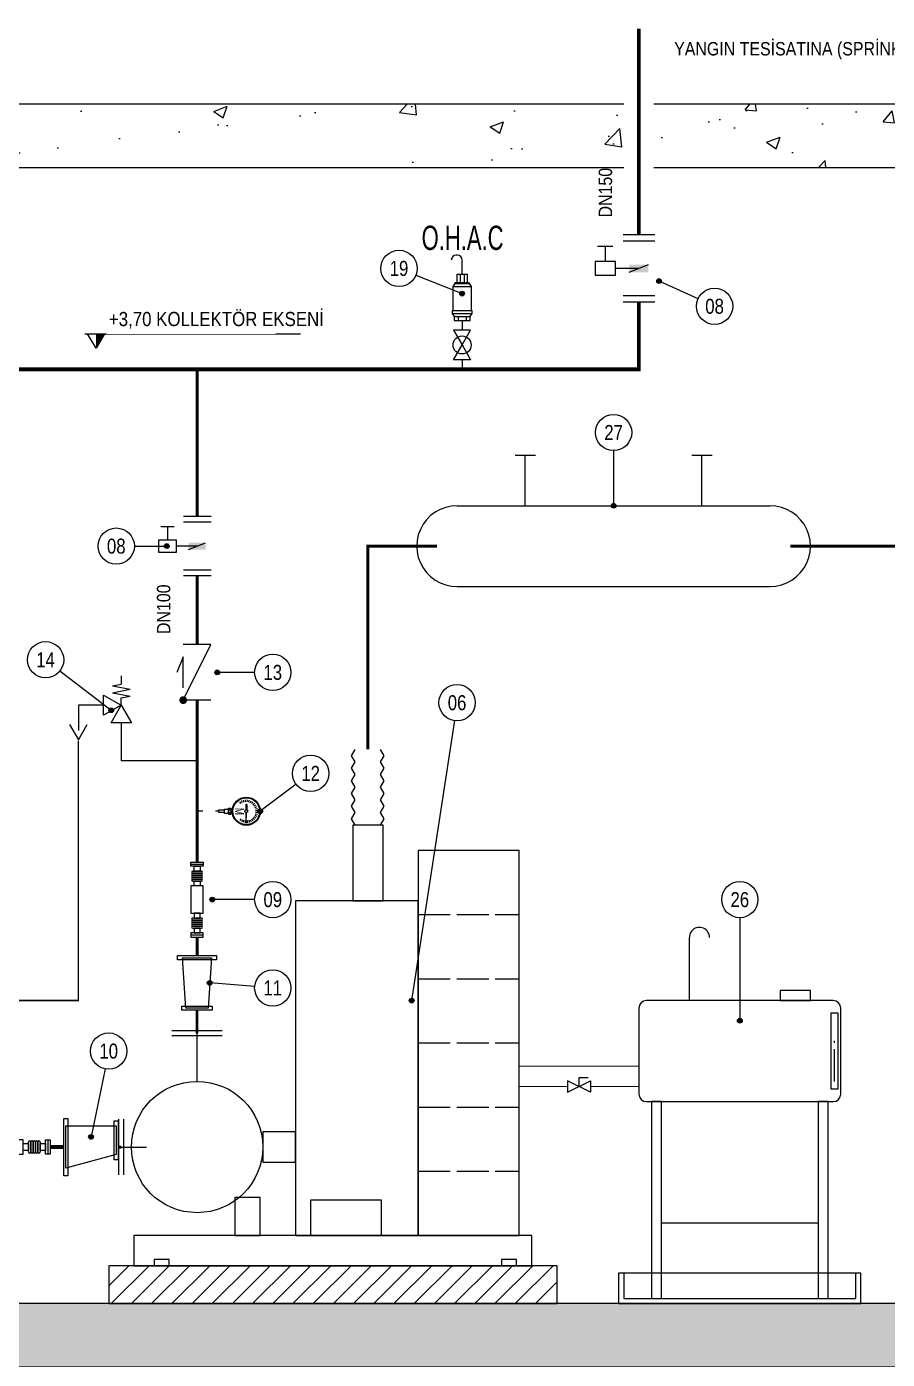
# Model space of a CAD drawing. Header units: centimetres. Extents: x -278 to 1481, y -912 to 580.
# Drawn here: x 758 to 1098, y -22 to 506 of the extents above; entities that cross this region are included whole.
import ezdxf
from ezdxf.enums import TextEntityAlignment as Align

# ---------------------------------------------------------------- set-up
doc = ezdxf.new("R2010")
doc.units = ezdxf.units.CM
doc.header["$LTSCALE"] = 10
doc.linetypes.add('DASHED', pattern=[1.524, 1.27, -0.254])
for name, color, linetype in [('MTY-VANA', 1, 'Continuous'), ('ROTAS-BETON', 7, 'Continuous'), ('ROTAS-CAP', 3, 'Continuous'), ('ROTAS-DRENAJ-BORU', 140, 'DASHED'), ('ROTAS-EGZOZ', 8, 'Continuous'), ('ROTAS-KOT', 2, 'Continuous'), ('ROTAS-MASKE', 7, 'Continuous'), ('ROTAS-NUMARA', 1, 'Continuous'), ('ROTAS-POMPA-EKIPMAN', 4, 'Continuous'), ('ROTAS-POMPA-GIZLI', 4, 'DASHED'), ('ROTAS-POMPA-KAIDE', 8, 'Continuous'), ('ROTAS-TARAMA', 8, 'Continuous'), ('ROTAS-VANA', 1, 'Continuous'), ('ROTAS-YAKIT-BORU', 30, 'Continuous'), ('ROTAS-YANGIN-BORU', 1, 'Continuous')]:
    doc.layers.add(name, color=color, linetype=linetype)
doc.styles.add('CAP', font='wturkce.SHX', dxfattribs={"width": 0.65})
doc.styles.add('MTYCAPLT', font='arial.ttf', dxfattribs={"width": 0.65, "height": 1})
doc.styles.add('ROTAS', font='arial.ttf')

# ---------------------------------------------------------------- blocks, each defined once
blk = doc.blocks.new('MTY-KOMPANSATOR')
at = {"layer": 'MTY-VANA'}
for p, q in [((-28.32, 5), (-28.32, -5)), ((-22.85, 3.49), (-22.85, -3.49)), ((-21.23, -3.49), (-21.23, 3.49)), ((-21.23, 3.49), (-21.23, -3.49)), ((-19.6, -3.49), (-19.6, 3.49)), ((-19.6, 3.49), (-19.6, -3.49)), ((-17.98, -3.49), (-17.98, 3.49)), ((-17.98, 3.49), (-17.98, -3.49)), ((-16.36, -3.49), (-16.36, 3.49)), ((-16.36, 3.49), (-16.36, -3.49)), ((-14.74, -3.49), (-14.74, 3.49)), ((14.74, -3.49), (14.74, 3.49)), ((16.36, -3.49), (16.36, 3.49)), ((16.36, 3.49), (16.36, -3.49)), ((17.98, -3.49), (17.98, 3.49)), ((17.98, 3.49), (17.98, -3.49)), ((19.6, -3.49), (19.6, 3.49)), ((19.6, 3.49), (19.6, -3.49)), ((21.23, -3.49), (21.23, 3.49)), ((21.23, 3.49), (21.23, -3.49)), ((22.85, 3.49), (22.85, -3.49)), ((28.32, 5), (28.32, -5))]:
    blk.add_line(p, q, dxfattribs=at)
for points in [[(-30, 5), (-30, -5), (-26.64, -5), (-26.64, 5)], [(-26.64, 2.4), (-26.64, -2.4), (-22.85, -2.4), (-22.85, 2.4)], [(-14.74, 2.4), (-14.74, -2.4), (-10.94, -2.4), (-10.94, 2.4)], [(-10.94, 5), (-10.94, -5), (10.94, -5), (10.94, 5)], [(14.74, 2.4), (14.74, -2.4), (10.94, -2.4), (10.94, 2.4)], [(26.64, 2.4), (26.64, -2.4), (22.85, -2.4), (22.85, 2.4)], [(30, 5), (30, -5), (26.64, -5), (26.64, 5)]]:
    blk.add_lwpolyline(points, close=True, dxfattribs=at)
for centre, start, end in [((-22.04, 3.49), 360, 180), ((-20.41, 3.49), 360, 180), ((-18.79, 3.49), 360, 180), ((-17.17, 3.49), 360, 180), ((-15.55, 3.49), 360, 180), ((15.55, 3.49), 360, 180), ((17.17, 3.49), 360, 180), ((18.79, 3.49), 360, 180), ((20.41, 3.49), 360, 180), ((22.04, 3.49), 360, 180), ((-22.04, -3.49), 180, 360), ((-20.41, -3.49), 180, 360), ((-18.79, -3.49), 180, 360), ((-17.17, -3.49), 180, 360), ((-15.55, -3.49), 180, 360), ((15.55, -3.49), 180, 360), ((17.17, -3.49), 180, 360), ((18.79, -3.49), 180, 360), ((20.41, -3.49), 180, 360), ((22.04, -3.49), 180, 360)]:
    blk.add_arc(centre, 0.811, start, end, dxfattribs=at)
at = {"layer": 'MTY-VANA', "style": 'CAP', "width": 0.65}
blk.add_attdef('CAP', text='', height=5, dxfattribs=at).set_placement((0.16, -0.08), align=Align.CENTER)
blk = doc.blocks.new('MTY-MANOMETRE')
at = {"layer": 'MTY-VANA', "color": 1}
for p, q in [((-3.32, 21.09), (-4.09, 21.45)), ((-3, 21.64), (-3.69, 22.13)), ((-2.58, 22.14), (-3.18, 22.73)), ((-2.09, 22.55), (-2.57, 23.24)), ((-1.53, 22.87), (-1.89, 23.64)), ((-0.92, 23.09), (-1.14, 23.9)), ((-0.29, 23.19), (-0.36, 24.04)), ((0.36, 23.19), (0.43, 24.04)), ((0.99, 23.08), (1.21, 23.9)), ((1.59, 22.86), (1.95, 23.62)), ((2.15, 22.53), (2.64, 23.23)), ((2.64, 22.12), (3.24, 22.72)), ((3.05, 21.62), (3.75, 22.11)), ((3.37, 21.06), (4.14, 21.42)), ((-3.66, 19.21), (-4.51, 19.13)), ((-3.66, 19.85), (-4.5, 19.92)), ((-3.55, 18.57), (-4.37, 18.35)), ((-3.54, 20.48), (-4.36, 20.7)), ((-3.33, 17.97), (-4.1, 17.61)), ((-3.01, 17.41), (-3.71, 16.92)), ((-2.68, 19.72), (-0.55, 19.67)), ((-2.68, 19.72), (-2.68, 19.3)), ((-2.68, 19.3), (-0.57, 19.36)), ((4.53, 19.49), (0.55, 19.64)), ((4.53, 19.49), (0.56, 19.39)), ((3.04, 17.38), (3.73, 16.9)), ((3.36, 17.94), (4.13, 17.58)), ((3.58, 18.55), (4.4, 18.33)), ((3.59, 20.46), (4.41, 20.68)), ((3.7, 19.82), (4.55, 19.9)), ((3.7, 19.18), (4.54, 19.11)), ((-1.19, 12.49), (-1.19, 13.43)), ((1.22, 12.49), (-1.19, 12.49)), ((-0.87, 10.92), (-0.87, 12.49)), ((0.87, 10.92), (-0.87, 10.92)), ((0.89, 13.54), (-0.85, 13.53)), ((-0.7, 13.54), (-0.7, 13.98)), ((-0.52, 12.6), (-0.52, 13.43)), ((-0.52, 8.58), (-0.52, 10.92)), ((0.52, 10.92), (0.52, 8.58)), ((0.56, 12.61), (0.56, 13.42)), ((0.7, 13.54), (0.7, 13.97)), ((0.87, 12.49), (0.87, 10.92)), ((1.22, 12.49), (1.22, 13.43)), ((0.52, 8.58), (-0.52, 8.58)), ((0, 8.58), (0, 7.34)), ((0, 2.34), (0, 0))]:
    blk.add_line(p, q, dxfattribs=at)
for centre, radius in [((0.02, 19.51), 5.58), ((0.02, 19.51), 5.3), ((-0.01, 19.49), 0.576)]:
    blk.add_circle(centre, radius, dxfattribs=at)
for centre, radius, start, end in [((-0.85, 12.96), 0.576, 54.6994, 125.3066), ((-0.85, 13.07), 0.576, 234.694, 305.3013), ((0.02, 12.21), 1.33, 65.9035, 113.6507), ((0.02, 13.82), 1.33, 246.3499, 294.0971), ((0.89, 12.96), 0.576, 54.6934, 125.3006), ((0.89, 13.08), 0.576, 234.7001, 305.3073)]:
    blk.add_arc(centre, radius, start, end, dxfattribs=at)
at = {"layer": 'MTY-VANA', "width": 0.7}
blk.add_text('M', height=3.59, dxfattribs=at).set_placement((0.05, 14.97, 0), align=Align.CENTER)
at = {"layer": 'MTY-VANA', "style": 'CAP', "width": 0.65}
blk.add_attdef('CAP', text='', height=5, rotation=90, dxfattribs=at).set_placement((0, 0), align=Align.CENTER)
blk = doc.blocks.new('MTY-CEKVALF VANA')
at = {"layer": 'MTY-VANA'}
h = blk.add_hatch(color=256, dxfattribs=at)
edge = h.paths.add_edge_path()
edge.add_arc((-10, 5), 1.41, 180, 540, ccw=False)
for p, q in [((-10, -5), (-10, 5)), ((-10, 5), (10, -5)), ((-5.6, 5), (5.6, 5)), ((5.6, 5), (0, 7.32)), ((10, -5), (10, 5))]:
    blk.add_line(p, q, dxfattribs=at)
at = {"layer": 'MTY-VANA', "style": 'CAP', "width": 0.65}
blk.add_attdef('CAP', text='', height=5, rotation=153.4349, dxfattribs=at).set_placement((0, 0), align=Align.CENTER)
blk = doc.blocks.new('MTY-IZLENEBILIR KELEBEK VANA')
at = {"layer": 'MTY-VANA'}
for p, q in [((6.98, 8.19), (6.98, 13.07)), ((6.98, 8.19), (6.98, 13.07)), ((6.98, 8.19), (6.98, 13.07)), ((6.98, 8.19), (6.98, 13.07)), ((6.98, 10.63), (2.17, 10.63)), ((6.98, 10.63), (2.17, 10.63)), ((6.98, 10.63), (2.17, 10.63)), ((6.98, 10.63), (2.17, 10.63)), ((-1.22, 3.06), (1.22, -3.06)), ((-1.22, 3.06), (1.22, -3.06)), ((-1.22, 3.06), (1.22, -3.06))]:
    blk.add_line(p, q, dxfattribs=at)
at = {"layer": 'MTY-VANA', "linetype": 'Continuous'}
for p, q in [((-10.66, -5.08), (-10.66, 4.92)), ((-10.66, -5.08), (-10.66, 4.92)), ((-10.66, -5.08), (-10.66, 4.92)), ((-10.66, -5.08), (-10.66, 4.92)), ((-8.66, -5.08), (-8.66, 4.92)), ((-8.66, -5.08), (-8.66, 4.92)), ((-8.66, -5.08), (-8.66, 4.92)), ((-8.66, -5.08), (-8.66, 4.92)), ((0, 0), (0, 7.39)), ((0, 0), (0, 7.39)), ((0, 0), (0, 7.39)), ((0, 0), (0, 7.39)), ((8.66, -5.08), (8.66, 4.92)), ((8.66, -5.08), (8.66, 4.92)), ((8.66, -5.08), (8.66, 4.92)), ((8.66, -5.08), (8.66, 4.92)), ((10.66, -5.08), (10.66, 4.92)), ((10.66, -5.08), (10.66, 4.92)), ((10.66, -5.08), (10.66, 4.92)), ((10.66, -5.08), (10.66, 4.92))]:
    blk.add_line(p, q, dxfattribs=at)
at = {"layer": 'MTY-VANA'}
blk.add_lwpolyline([(-2.17, 13.88), (-2.17, 7.39), (2.17, 7.39), (2.17, 13.88)], close=True, dxfattribs=at)
blk.add_lwpolyline([(-2.17, 13.88), (-2.17, 7.39), (2.17, 7.39), (2.17, 13.88)], close=True, dxfattribs=at)
blk.add_lwpolyline([(-2.17, 13.88), (-2.17, 7.39), (2.17, 7.39), (2.17, 13.88)], close=True, dxfattribs=at)
blk.add_lwpolyline([(-2.17, 13.88), (-2.17, 7.39), (2.17, 7.39), (2.17, 13.88)], close=True, dxfattribs=at)
at = {"layer": 'MTY-VANA', "linetype": 'Continuous'}
blk.add_trace([(-1.22, 3.06), (1.22, 3.06), (-1.22, -3.06), (1.22, -3.06)], dxfattribs=at)
blk.add_trace([(-1.22, 3.06), (1.22, 3.06), (-1.22, -3.06), (1.22, -3.06)], dxfattribs=at)
blk.add_trace([(-1.22, 3.06), (1.22, 3.06), (-1.22, -3.06), (1.22, -3.06)], dxfattribs=at)
blk.add_trace([(-1.22, 3.06), (1.22, 3.06), (-1.22, -3.06), (1.22, -3.06)], dxfattribs=at)
at = {"layer": 'MTY-VANA', "style": 'CAP', "width": 0.65}
blk.add_attdef('CAP', text='', height=5, rotation=270, dxfattribs=at).set_placement((0, 0), align=Align.CENTER)
blk = doc.blocks.new('MTY-EMNİYET VENTİLİ')
at = {"layer": 'MTY-VANA'}
for p, q in [((0, 33.66), (0, 30.31)), ((3.49, 29.64), (-3.49, 28.3)), ((3.49, 26.96), (-3.49, 28.3)), ((3.49, 26.96), (-3.49, 25.62)), ((3.49, 29.64), (0, 30.31)), ((0, 22), (-4, 15)), ((0, 24.95), (-3.49, 25.62)), ((7, 26), (0, 22)), ((0, 22), (0, 24.95)), ((0, 22), (7, 18)), ((4, 15), (0, 22)), ((7, 18), (7, 26)), ((7, 22), (17, 22)), ((17, 22), (17, 12)), ((-4, 15), (4, 15)), ((0, 15), (0, 0)), ((17, 8.27), (13.5, 14.33)), ((20.5, 14.33), (17, 8.27))]:
    blk.add_line(p, q, dxfattribs=at)
at = {"layer": 'MTY-VANA', "style": 'MTYCAPLT', "width": 0.65}
blk.add_attdef('CAP', text='', height=10, rotation=358.601, dxfattribs=at).set_placement((0.8, 6.14), align=Align.CENTER)
blk = doc.blocks.new('MTY-O.H.A.C')
at = {"layer": 'MTY-VANA', "color": 2, "lineweight": -3}
for p, q in [((-2.36, 56.51), (-3, 56.51)), ((0, 47.08), (0, 54.15))]:
    blk.add_line(p, q, dxfattribs=at)
at = {"layer": 'MTY-VANA', "color": 2}
for p, q in [((-2.49, 47.08), (2.49, 47.08)), ((-2.49, 43.1), (-2.49, 47.08)), ((-1, 47.08), (-1, 43.1)), ((1, 47.08), (1, 43.1)), ((2.49, 47.08), (2.49, 43.1)), ((-4.49, 41.1), (-3.49, 42.6)), ((-4.49, 41.1), (4.49, 41.1)), ((-4.49, 29.17), (-4.49, 41.1)), ((-3.49, 43.1), (3.49, 43.1)), ((-3.49, 42.6), (-3.49, 43.1)), ((-3.49, 42.6), (3.49, 42.6)), ((3.49, 42.6), (3.49, 43.1)), ((3.49, 42.6), (4.49, 41.1)), ((4.49, 41.1), (4.49, 29.17)), ((-4.98, 29.17), (4.98, 29.17)), ((-4.98, 29.17), (-4.98, 27.67)), ((-4.98, 27.67), (4.98, 27.67)), ((-4.98, 27.67), (-3.99, 26.18)), ((3.99, 26.18), (4.98, 27.67)), ((4.98, 27.67), (4.98, 29.17)), ((-3.99, 26.18), (3.99, 26.18)), ((-3.99, 26.18), (-3.99, 24.18)), ((-3.99, 24.18), (3.99, 24.18)), ((-1.99, 26.18), (-1.99, 24.18)), ((1.99, 26.18), (1.99, 24.18)), ((3.99, 24.18), (3.99, 26.18))]:
    blk.add_line(p, q, dxfattribs=at)
at = {"layer": 'MTY-VANA', "lineweight": -3}
for p, q in [((0, 24.18), (0, 19.41)), ((0, 4.77), (0, 0))]:
    blk.add_line(p, q, dxfattribs=at)
at = {"layer": 'MTY-VANA'}
for points in [[(4.22, 19.41), (-4.22, 19.41), (0, 12.09)], [(4.22, 4.77), (-4.22, 4.77), (0, 12.09)]]:
    blk.add_lwpolyline(points, close=True, dxfattribs=at)
blk.add_circle((0, 12.09), 4.46, dxfattribs=at)
at = {"layer": 'MTY-VANA', "color": 2, "lineweight": -3}
for centre, start, end in [((-3, 54.15), 90, 180), ((-2.36, 54.15), 0, 90)]:
    blk.add_arc(centre, 2.36, start, end, dxfattribs=at)
at = {"layer": 'MTY-VANA', "color": 2, "lineweight": -3, "style": 'MTYCAPLT', "width": 0.65}
blk.add_text('O.H.A.C', height=12, dxfattribs=at).set_placement((0.22, 65.14), align=Align.MIDDLE_CENTER)
at = {"layer": 'MTY-VANA', "style": 'MTYCAPLT', "width": 0.65}
blk.add_attdef('CAP', text='', height=10, rotation=270, dxfattribs=at).set_placement((0, 2.39), align=Align.CENTER)
blk = doc.blocks.new('MTY-KURESEL VANA')
at = {"layer": 'MTY-VANA'}
for p, q in [((0, 0), (0, 8)), ((0, 8), (8, 8))]:
    blk.add_line(p, q, dxfattribs=at)
blk.add_lwpolyline([(-10, 5), (-10, -5), (10, 5), (10, -5), (-10, 5)], dxfattribs=at)
at = {"layer": 'MTY-VANA', "style": 'CAP', "width": 0.65}
blk.add_attdef('CAP', text='', height=5, rotation=26.5651, dxfattribs=at).set_placement((0, 0), align=Align.CENTER)

msp = doc.modelspace()

# ---------------------------------------------------------------- hatches: boundary and pattern name
at = {"layer": 'ROTAS-KOT'}
h = msp.add_hatch(color=256, dxfattribs=at)
h.dxf.hatch_style = 1
h.paths.add_polyline_path([(785, 378.42), (785, 384.04), (788.38, 384.04)])
at = {"layer": 'ROTAS-NUMARA'}
h = msp.add_hatch(color=256, dxfattribs=at)
h.dxf.hatch_style = 1
h.paths.add_polyline_path([(1008.94, 405), (1008.81, 405.47), (1008.47, 405.81), (1008, 405.94), (1007.53, 405.81), (1007.19, 405.47), (1007.06, 405), (1007.19, 404.53), (1007.53, 404.19), (1008, 404.06), (1008.47, 404.19), (1008.81, 404.53)])
h = msp.add_hatch(color=256, dxfattribs=at)
h.dxf.hatch_style = 1
h.paths.add_polyline_path([(930.94, 400), (930.81, 400.47), (930.47, 400.81), (930, 400.94), (929.53, 400.81), (929.19, 400.47), (929.06, 400), (929.19, 399.53), (929.53, 399.19), (930, 399.06), (930.47, 399.19), (930.81, 399.53)])
h = msp.add_hatch(color=256, dxfattribs=at)
h.dxf.hatch_style = 1
h.paths.add_polyline_path([(990.94, 316), (990.81, 316.47), (990.47, 316.81), (990, 316.94), (989.53, 316.81), (989.19, 316.47), (989.06, 316), (989.19, 315.53), (989.53, 315.19), (990, 315.06), (990.47, 315.19), (990.81, 315.53)])
h = msp.add_hatch(color=256, dxfattribs=at)
h.dxf.hatch_style = 1
h.paths.add_polyline_path([(813.94, 300), (813.81, 300.47), (813.47, 300.81), (813, 300.94), (812.53, 300.81), (812.19, 300.47), (812.06, 300), (812.19, 299.53), (812.53, 299.19), (813, 299.06), (813.47, 299.19), (813.81, 299.53)])
h = msp.add_hatch(color=256, dxfattribs=at)
h.dxf.hatch_style = 1
h.paths.add_polyline_path([(833.94, 250), (833.81, 250.47), (833.47, 250.81), (833, 250.94), (832.53, 250.81), (832.19, 250.47), (832.06, 250), (832.19, 249.53), (832.53, 249.19), (833, 249.06), (833.47, 249.19), (833.81, 249.53)])
h = msp.add_hatch(color=256, dxfattribs=at)
h.dxf.hatch_style = 1
h.paths.add_polyline_path([(791.94, 235), (791.81, 235.47), (791.47, 235.81), (791, 235.94), (790.53, 235.81), (790.19, 235.47), (790.06, 235), (790.19, 234.53), (790.53, 234.19), (791, 234.06), (791.47, 234.19), (791.81, 234.53)])
h = msp.add_hatch(color=256, dxfattribs=at)
h.dxf.hatch_style = 1
h.paths.add_polyline_path([(850.94, 195), (850.81, 195.47), (850.47, 195.81), (850, 195.94), (849.53, 195.81), (849.19, 195.47), (849.06, 195), (849.19, 194.53), (849.53, 194.19), (850, 194.06), (850.47, 194.19), (850.81, 194.53)])
h = msp.add_hatch(color=256, dxfattribs=at)
h.dxf.hatch_style = 1
h.paths.add_polyline_path([(831.94, 160), (831.81, 160.47), (831.47, 160.81), (831, 160.94), (830.53, 160.81), (830.19, 160.47), (830.06, 160), (830.19, 159.53), (830.53, 159.19), (831, 159.06), (831.47, 159.19), (831.81, 159.53)])
h = msp.add_hatch(color=256, dxfattribs=at)
h.dxf.hatch_style = 1
h.paths.add_polyline_path([(830.94, 127), (830.81, 127.47), (830.47, 127.81), (830, 127.94), (829.53, 127.81), (829.19, 127.47), (829.06, 127), (829.19, 126.53), (829.53, 126.19), (830, 126.06), (830.47, 126.19), (830.81, 126.53)])
h = msp.add_hatch(color=256, dxfattribs=at)
h.dxf.hatch_style = 1
h.paths.add_polyline_path([(910.94, 120), (910.81, 120.47), (910.47, 120.81), (910, 120.94), (909.53, 120.81), (909.19, 120.47), (909.06, 120), (909.19, 119.53), (909.53, 119.19), (910, 119.06), (910.47, 119.19), (910.81, 119.53)])
h = msp.add_hatch(color=256, dxfattribs=at)
h.dxf.hatch_style = 1
h.paths.add_polyline_path([(1040.94, 112), (1040.81, 112.47), (1040.47, 112.81), (1040, 112.94), (1039.53, 112.81), (1039.19, 112.47), (1039.06, 112), (1039.19, 111.53), (1039.53, 111.19), (1040, 111.06), (1040.47, 111.19), (1040.81, 111.53)])
h = msp.add_hatch(color=256, dxfattribs=at)
h.dxf.hatch_style = 1
h.paths.add_polyline_path([(783.94, 66), (783.81, 66.47), (783.47, 66.81), (783, 66.94), (782.53, 66.81), (782.19, 66.47), (782.06, 66), (782.19, 65.53), (782.53, 65.19), (783, 65.06), (783.47, 65.19), (783.81, 65.53)])
at = {"layer": 'ROTAS-TARAMA'}
h = msp.add_hatch(dxfattribs=at)
h.set_pattern_fill('AR-CONC', scale=0.3)
h.paths.add_polyline_path([(-176, 450), (-176, 475), (994, 475), (994, 450)])
h = msp.add_hatch(dxfattribs=at)
h.set_pattern_fill('AR-CONC', scale=0.3)
h.paths.add_polyline_path([(1425, 475), (1425, 450), (1006, 450), (1006, 475)])
h = msp.add_hatch(dxfattribs=at)
h.set_pattern_fill('AR-CONC', scale=0.3)
h.paths.add_polyline_path([(-230, -25), (1425, -25), (1425, 0), (-230, 0)])

# ---------------------------------------------------------------- linework, layer by layer
at = {"layer": 'ROTAS-BETON'}
for points in [[(994, 475), (-176, 475)], [(1006, 450), (1425, 450), (1425, 475), (1006, 475)], [(-176, 450), (994, 450)]]:
    msp.add_lwpolyline(points, dxfattribs=at)
msp.add_lwpolyline([(-230, -25), (1425, -25), (1425, 0), (-230, 0)], close=True, dxfattribs=at)
at = {"layer": 'ROTAS-DRENAJ-BORU', "const_width": 0.6}
msp.add_lwpolyline([(778, 223), (778, 120), (663, 120), (663, 44.91)], dxfattribs=at)
at = {"layer": 'ROTAS-EGZOZ', "const_width": 1.17}
for points in [[(892.68, 219.5), (892.68, 300), (920, 300)], [(1060, 300), (1465, 300)]]:
    msp.add_lwpolyline(points, dxfattribs=at)
at = {"layer": 'ROTAS-KOT'}
msp.add_lwpolyline([(780.5, 384.04), (865.94, 384.04)], dxfattribs=at)
msp.add_lwpolyline([(785, 378.42), (781.62, 384.04), (788.38, 384.04)], close=True, dxfattribs=at)
at = {"layer": 'ROTAS-NUMARA'}
for p, q in [((911.67, 407.33), (930, 400)), ((1023.46, 397.97), (1008, 405)), ((990, 337.81), (990, 316)), ((800.19, 300), (813, 300)), ((770.7, 250.62), (791, 235)), ((847.81, 250), (833, 250)), ((926.92, 230.89), (910, 120)), ((864.25, 205.69), (850, 195)), ((847.81, 160), (831, 160)), ((1040, 152.81), (1040, 112)), ((847.84, 125.57), (830, 127)), ((788.55, 92.96), (783, 66))]:
    msp.add_line(p, q, dxfattribs=at)
for centre in [(1008, 405), (930, 400), (990, 316), (813, 300), (833, 250), (791, 235), (850, 195), (831, 160), (830, 127), (910, 120), (1040, 112), (783, 66)]:
    msp.add_circle(centre, 0.938, dxfattribs=at)
at = {"layer": 'ROTAS-POMPA-EKIPMAN'}
for points in [[(951, 336), (959, 336)], [(955, 316), (955, 336)], [(1021, 336), (1029, 336)], [(1025, 316), (1025, 336)], [(928, 316), (925.72, 315.84), (923.49, 315.35), (921.35, 314.55), (919.35, 313.46), (917.52, 312.09), (915.91, 310.48), (914.54, 308.65), (913.45, 306.65), (912.65, 304.51), (912.16, 302.28), (912, 300), (912.16, 297.72), (912.65, 295.49), (913.45, 293.35), (914.54, 291.35), (915.91, 289.52), (917.52, 287.91), (919.35, 286.54), (921.35, 285.45), (923.49, 284.65), (925.72, 284.16), (928, 284)], [(928, 316), (1052, 316)], [(1052, 284), (1054.28, 284.16), (1056.51, 284.65), (1058.65, 285.45), (1060.65, 286.54), (1062.48, 287.91), (1064.09, 289.52), (1065.46, 291.35), (1066.55, 293.35), (1067.35, 295.49), (1067.84, 297.72), (1068, 300), (1067.84, 302.28), (1067.35, 304.51), (1066.55, 306.65), (1065.46, 308.65), (1064.09, 310.48), (1062.48, 312.09), (1060.65, 313.46), (1058.65, 314.55), (1056.51, 315.35), (1054.28, 315.84), (1052, 316)], [(928, 284), (1052, 284)], [(887.68, 214.5), (886.18, 217), (887.68, 219.5)], [(897.68, 214.5), (899.18, 217), (897.68, 219.5)], [(887.68, 209.5), (886.18, 212), (887.68, 214.5)], [(897.68, 209.5), (899.18, 212), (897.68, 214.5)], [(887.68, 204.5), (886.18, 207), (887.68, 209.5)], [(897.68, 204.5), (899.18, 207), (897.68, 209.5)], [(887.68, 199.5), (886.18, 202), (887.68, 204.5)], [(897.68, 199.5), (899.18, 202), (897.68, 204.5)], [(887.68, 194.5), (886.18, 197), (887.68, 199.5)], [(897.68, 194.5), (899.18, 197), (897.68, 199.5)], [(887.68, 189.5), (886.18, 192), (887.68, 194.5)], [(897.68, 189.5), (899.18, 192), (897.68, 194.5)], [(835, 108), (815, 108)], [(835, 106), (815, 106)], [(825, 88), (825, 107)], [(794, 51), (794, 73)], [(796, 51), (796, 73)], [(795, 62), (805, 62)], [(1009, 32), (1071, 32)]]:
    msp.add_lwpolyline(points, dxfattribs=at)
for points in [[(886.68, 159.5), (898.68, 159.5), (898.68, 189.5), (886.68, 189.5)], [(912.6, 27), (952.6, 27), (952.6, 179.5), (912.6, 179.5)], [(864, 27), (912.6, 27), (912.6, 159.5), (864, 159.5)], [(832.72, 136.2), (817.28, 136.2), (817.28, 137.8), (832.72, 137.8)], [(820.55, 117), (819.28, 137), (830.72, 137), (829.45, 117)], [(1056, 120), (1068, 120), (1068, 124), (1056, 124)], [(831, 116.2), (819, 116.2), (819, 117.8), (831, 117.8)], [(1077, 80), (1078.15, 80.23), (1079.12, 80.88), (1079.77, 81.85), (1080, 83), (1080, 117), (1079.77, 118.15), (1079.12, 119.12), (1078.15, 119.77), (1077, 120), (1003, 120), (1001.85, 119.77), (1000.88, 119.12), (1000.23, 118.15), (1000, 117), (1000, 83), (1000.23, 81.85), (1000.88, 80.88), (1001.85, 80.23), (1003, 80)], [(1076, 85), (1079, 85), (1079, 115), (1076, 115)], [(1005, 2), (1009, 2), (1009, 80), (1005, 80)], [(1071, 2), (1075, 2), (1075, 80), (1071, 80)], [(772.2, 50.64), (772.2, 73.36), (773.8, 73.36), (773.8, 50.64)], [(773, 70.41), (793, 70.41), (793, 58.98), (773, 53.59)], [(792.2, 56.98), (792.2, 72.42), (793.8, 72.42), (793.8, 56.98)], [(851, 56), (864, 56), (864, 68), (851, 68)], [(840, 27), (850, 27), (850, 42), (840, 42)], [(870, 27), (898, 27), (898, 41), (870, 41)], [(800, 15), (957.6, 15), (957.6, 27), (800, 27)], [(808, 14.99), (814, 14.99), (814, 17.5), (808, 17.5)], [(945.6, 14.99), (951.6, 14.99), (951.6, 17.5), (945.6, 17.5)], [(992, 0), (1088, 0), (1088, 12), (992, 12)], [(994, 2), (1086, 2), (1086, 12), (994, 12)]]:
    msp.add_lwpolyline(points, close=True, dxfattribs=at)
msp.add_circle((825, 62), 26, dxfattribs=at)
at = {"layer": 'ROTAS-POMPA-GIZLI'}
for points in [[(912.6, 154.08), (952.6, 154.08)], [(912.6, 128.67), (952.6, 128.67)], [(912.6, 103.25), (952.6, 103.25)], [(1077.5, 88), (1077.5, 104)], [(912.6, 77.83), (952.6, 77.83)], [(912.6, 52.42), (952.6, 52.42)]]:
    msp.add_lwpolyline(points, dxfattribs=at)
at = {"layer": 'ROTAS-POMPA-KAIDE'}
msp.add_lwpolyline([(790, 0), (967.6, 0), (967.6, 15), (790, 15)], close=True, dxfattribs=at)
at = {"layer": 'ROTAS-TARAMA'}
for points in [[(790, 7), (798, 15)], [(791, 0), (806, 15)], [(799, 0), (814, 15)], [(807, 0), (822, 15)], [(815, 0), (830, 15)], [(823, 0), (838, 15)], [(831, 0), (846, 15)], [(839, 0), (854, 15)], [(847, 0), (862, 15)], [(855, 0), (870, 15)], [(863, 0), (878, 15)], [(871, 0), (886, 15)], [(879, 0), (894, 15)], [(887, 0), (902, 15)], [(895, 0), (910, 15)], [(903, 0), (918, 15)], [(911, 0), (926, 15)], [(919, 0), (934, 15)], [(927, 0), (942, 15)], [(935, 0), (950, 15)], [(943, 0), (958, 15)], [(951, 0), (966, 15)], [(959, 0), (967.6, 8.6)], [(967, 0), (967.6, 0.6)]]:
    msp.add_lwpolyline(points, dxfattribs=at)
at = {"layer": 'ROTAS-YAKIT-BORU'}
for points in [[(1028, 145), (1027.96, 145.57), (1027.84, 146.13), (1027.64, 146.66), (1027.37, 147.16), (1027.02, 147.62), (1026.62, 148.02), (1026.16, 148.37), (1025.66, 148.64), (1025.13, 148.84), (1024.57, 148.96), (1024, 149), (1023.43, 148.96), (1022.87, 148.84), (1022.34, 148.64), (1021.84, 148.37), (1021.38, 148.02), (1020.98, 147.62), (1020.63, 147.16), (1020.36, 146.66), (1020.16, 146.13), (1020.04, 145.57), (1020, 145)], [(1020, 120), (1020, 145)]]:
    msp.add_lwpolyline(points, dxfattribs=at)
at = {"layer": 'ROTAS-YAKIT-BORU', "const_width": 0.4}
for points in [[(1000, 94), (952.6, 94)], [(971.8, 86), (952.6, 86)], [(1000, 86), (980.8, 86)]]:
    msp.add_lwpolyline(points, dxfattribs=at)
at = {"layer": 'ROTAS-YANGIN-BORU'}
for points, const_width in [([(1000, 423.38), (1000, 505)], 1.5), ([(100, 370), (1000, 370), (1000, 396.62)], 1.5), ([(825, 311.77), (825, 370)], 1.17), ([(825, 261), (825, 288.23)], 1.17), ([(825, 174.85), (825, 239)], 1.17), ([(825, 138), (825, 145.15)], 1.17), ([(825, 107), (825, 116)], 1.03), ([(766.88, 62), (772, 62)], 1.5), ([(794, 62), (795, 62)], 1.17)]:
    msp.add_lwpolyline(points, dxfattribs=dict(at, const_width=const_width))
msp.add_lwpolyline([(825, 215), (795, 215)], dxfattribs=at)

# ---------------------------------------------------------------- block references
at = {"layer": 'ROTAS-VANA'}
for name, p, xscale, yscale in [('MTY-O.H.A.C', (930, 370), 0.8, 0.8), ('MTY-KURESEL VANA', (976.3, 86), 0.45, 0.45), ('MTY-KOMPANSATOR', (750, 62), 0.5625, 0.5625)]:
    msp.add_blockref(name, p, dxfattribs=dict(at, xscale=xscale, yscale=yscale))
at = {"layer": 'ROTAS-VANA', "rotation": 90}
for name, p, xscale, yscale in [('MTY-IZLENEBILIR KELEBEK VANA', (1000, 410), 1.25, 1.25), ('MTY-IZLENEBILIR KELEBEK VANA', (825, 300), 1.1, 1.1), ('MTY-CEKVALF VANA', (825, 250), 1.1, 1.1), ('MTY-KOMPANSATOR', (825, 160), 0.49500000000000005, 0.49500000000000005)]:
    msp.add_blockref(name, p, dxfattribs=dict(at, xscale=xscale, yscale=yscale))
at = {"layer": 'ROTAS-VANA', "xscale": -1}
msp.add_blockref('MTY-EMNİYET VENTİLİ', (795, 215), dxfattribs=at)
at = {"layer": 'ROTAS-VANA', "rotation": -90}
msp.add_blockref('MTY-MANOMETRE', (825, 195), dxfattribs=at)

# ---------------------------------------------------------------- wipeouts: each hides what was drawn before it
for points in [[(1013.2, 493.02), (1146.38, 493.02), (1146.38, 500.72), (1013.2, 500.72)], [(992.33, 431.41), (992.33, 447), (984.62, 447), (984.62, 431.41)], [(817.33, 266.41), (817.33, 282), (809.62, 282), (809.62, 266.41)]]:
    msp.add_wipeout(points).dxf.layer = 'ROTAS-MASKE'

# ---------------------------------------------------------------- next in the draw order: texts
at = {"layer": 'ROTAS-CAP', "style": 'ROTAS', "width": 0.85}
for s, p in [('DN150', (991, 440)), ('DN100', (816, 275))]:
    msp.add_text(s, height=5.312, rotation=90, dxfattribs=at).set_placement(p, align=Align.BOTTOM_CENTER)
at = {"layer": 'ROTAS-YANGIN-BORU', "style": 'ROTAS', "width": 0.85}
msp.add_text('YANGIN TESİSATINA (SPRİNKLER + DOLAP ANA HATTI)', height=5.3125, dxfattribs=at).set_placement((1014, 497), align=Align.MIDDLE_LEFT)

# ---------------------------------------------------------------- next in the draw order: wipeouts: each hides what was drawn before it
for points in [[(912.19, 410), (911.94, 411.86), (911.22, 413.59), (910.08, 415.08), (908.59, 416.22), (906.86, 416.94), (905, 417.19), (903.14, 416.94), (901.41, 416.22), (899.92, 415.08), (898.78, 413.59), (898.06, 411.86), (897.81, 410), (898.06, 408.14), (898.78, 406.41), (899.92, 404.92), (901.41, 403.78), (903.14, 403.06), (905, 402.81), (906.86, 403.06), (908.59, 403.78), (910.08, 404.92), (911.22, 406.41), (911.94, 408.14)], [(1037.19, 395), (1036.94, 396.86), (1036.22, 398.59), (1035.08, 400.08), (1033.59, 401.22), (1031.86, 401.94), (1030, 402.19), (1028.14, 401.94), (1026.41, 401.22), (1024.92, 400.08), (1023.78, 398.59), (1023.06, 396.86), (1022.81, 395), (1023.06, 393.14), (1023.78, 391.41), (1024.92, 389.92), (1026.41, 388.78), (1028.14, 388.06), (1030, 387.81), (1031.86, 388.06), (1033.59, 388.78), (1035.08, 389.92), (1036.22, 391.41), (1036.94, 393.14)], [(789.22, 384.04), (856.12, 384.04), (856.12, 392.2), (789.22, 392.2)], [(997.19, 345), (996.94, 346.86), (996.22, 348.59), (995.08, 350.08), (993.59, 351.22), (991.86, 351.94), (990, 352.19), (988.14, 351.94), (986.41, 351.22), (984.92, 350.08), (983.78, 348.59), (983.06, 346.86), (982.81, 345), (983.06, 343.14), (983.78, 341.41), (984.92, 339.92), (986.41, 338.78), (988.14, 338.06), (990, 337.81), (991.86, 338.06), (993.59, 338.78), (995.08, 339.92), (996.22, 341.41), (996.94, 343.14)], [(800.19, 300), (799.94, 301.86), (799.22, 303.59), (798.08, 305.08), (796.59, 306.22), (794.86, 306.94), (793, 307.19), (791.14, 306.94), (789.41, 306.22), (787.92, 305.08), (786.78, 303.59), (786.06, 301.86), (785.81, 300), (786.06, 298.14), (786.78, 296.41), (787.92, 294.92), (789.41, 293.78), (791.14, 293.06), (793, 292.81), (794.86, 293.06), (796.59, 293.78), (798.08, 294.92), (799.22, 296.41), (799.94, 298.14)], [(772.19, 255), (771.94, 256.86), (771.22, 258.59), (770.08, 260.08), (768.59, 261.22), (766.86, 261.94), (765, 262.19), (763.14, 261.94), (761.41, 261.22), (759.92, 260.08), (758.78, 258.59), (758.06, 256.86), (757.81, 255), (758.06, 253.14), (758.78, 251.41), (759.92, 249.92), (761.41, 248.78), (763.14, 248.06), (765, 247.81), (766.86, 248.06), (768.59, 248.78), (770.08, 249.92), (771.22, 251.41), (771.94, 253.14)], [(862.19, 250), (861.94, 251.86), (861.22, 253.59), (860.08, 255.08), (858.59, 256.22), (856.86, 256.94), (855, 257.19), (853.14, 256.94), (851.41, 256.22), (849.92, 255.08), (848.78, 253.59), (848.06, 251.86), (847.81, 250), (848.06, 248.14), (848.78, 246.41), (849.92, 244.92), (851.41, 243.78), (853.14, 243.06), (855, 242.81), (856.86, 243.06), (858.59, 243.78), (860.08, 244.92), (861.22, 246.41), (861.94, 248.14)], [(935.19, 238), (934.94, 239.86), (934.22, 241.59), (933.08, 243.08), (931.59, 244.22), (929.86, 244.94), (928, 245.19), (926.14, 244.94), (924.41, 244.22), (922.92, 243.08), (921.78, 241.59), (921.06, 239.86), (920.81, 238), (921.06, 236.14), (921.78, 234.41), (922.92, 232.92), (924.41, 231.78), (926.14, 231.06), (928, 230.81), (929.86, 231.06), (931.59, 231.78), (933.08, 232.92), (934.22, 234.41), (934.94, 236.14)], [(877.19, 210), (876.94, 211.86), (876.22, 213.59), (875.08, 215.08), (873.59, 216.22), (871.86, 216.94), (870, 217.19), (868.14, 216.94), (866.41, 216.22), (864.92, 215.08), (863.78, 213.59), (863.06, 211.86), (862.81, 210), (863.06, 208.14), (863.78, 206.41), (864.92, 204.92), (866.41, 203.78), (868.14, 203.06), (870, 202.81), (871.86, 203.06), (873.59, 203.78), (875.08, 204.92), (876.22, 206.41), (876.94, 208.14)], [(862.19, 160), (861.94, 161.86), (861.22, 163.59), (860.08, 165.08), (858.59, 166.22), (856.86, 166.94), (855, 167.19), (853.14, 166.94), (851.41, 166.22), (849.92, 165.08), (848.78, 163.59), (848.06, 161.86), (847.81, 160), (848.06, 158.14), (848.78, 156.41), (849.92, 154.92), (851.41, 153.78), (853.14, 153.06), (855, 152.81), (856.86, 153.06), (858.59, 153.78), (860.08, 154.92), (861.22, 156.41), (861.94, 158.14)], [(1047.19, 160), (1046.94, 161.86), (1046.22, 163.59), (1045.08, 165.08), (1043.59, 166.22), (1041.86, 166.94), (1040, 167.19), (1038.14, 166.94), (1036.41, 166.22), (1034.92, 165.08), (1033.78, 163.59), (1033.06, 161.86), (1032.81, 160), (1033.06, 158.14), (1033.78, 156.41), (1034.92, 154.92), (1036.41, 153.78), (1038.14, 153.06), (1040, 152.81), (1041.86, 153.06), (1043.59, 153.78), (1045.08, 154.92), (1046.22, 156.41), (1046.94, 158.14)], [(862.19, 125), (861.94, 126.86), (861.22, 128.59), (860.08, 130.08), (858.59, 131.22), (856.86, 131.94), (855, 132.19), (853.14, 131.94), (851.41, 131.22), (849.92, 130.08), (848.78, 128.59), (848.06, 126.86), (847.81, 125), (848.06, 123.14), (848.78, 121.41), (849.92, 119.92), (851.41, 118.78), (853.14, 118.06), (855, 117.81), (856.86, 118.06), (858.59, 118.78), (860.08, 119.92), (861.22, 121.41), (861.94, 123.14)], [(797.19, 100), (796.94, 101.86), (796.22, 103.59), (795.08, 105.08), (793.59, 106.22), (791.86, 106.94), (790, 107.19), (788.14, 106.94), (786.41, 106.22), (784.92, 105.08), (783.78, 103.59), (783.06, 101.86), (782.81, 100), (783.06, 98.14), (783.78, 96.41), (784.92, 94.92), (786.41, 93.78), (788.14, 93.06), (790, 92.81), (791.86, 93.06), (793.59, 93.78), (795.08, 94.92), (796.22, 96.41), (796.94, 98.14)]]:
    msp.add_wipeout(points).dxf.layer = 'ROTAS-MASKE'

# ---------------------------------------------------------------- next in the draw order: linework, layer by layer
at = {"layer": 'ROTAS-NUMARA'}
for centre in [(905, 410), (1030, 395), (990, 345), (793, 300), (765, 255), (855, 250), (928, 238), (870, 210), (855, 160), (1040, 160), (855, 125), (790, 100)]:
    msp.add_circle(centre, 7.19, dxfattribs=at)

# ---------------------------------------------------------------- next in the draw order: texts
at = {"layer": 'ROTAS-KOT', "style": 'ROTAS', "width": 0.85}
msp.add_text('+3,70 KOLLEKTÖR EKSENİ', height=5.625, dxfattribs=at).set_placement((790.06, 385.45), align=Align.BOTTOM_LEFT)
at = {"layer": 'ROTAS-NUMARA', "style": 'ROTAS', "width": 0.8}
for s, p in [('19', (905, 410)), ('08', (1030, 395)), ('27', (990, 345)), ('08', (793, 300)), ('14', (765, 255)), ('13', (855, 250)), ('06', (928, 238)), ('12', (870, 210)), ('09', (855, 160)), ('26', (1040, 160)), ('11', (855, 125)), ('10', (790, 100))]:
    msp.add_text(s, height=5.938, dxfattribs=at).set_placement(p, align=Align.MIDDLE_CENTER)

doc.saveas('drawing.dxf')
